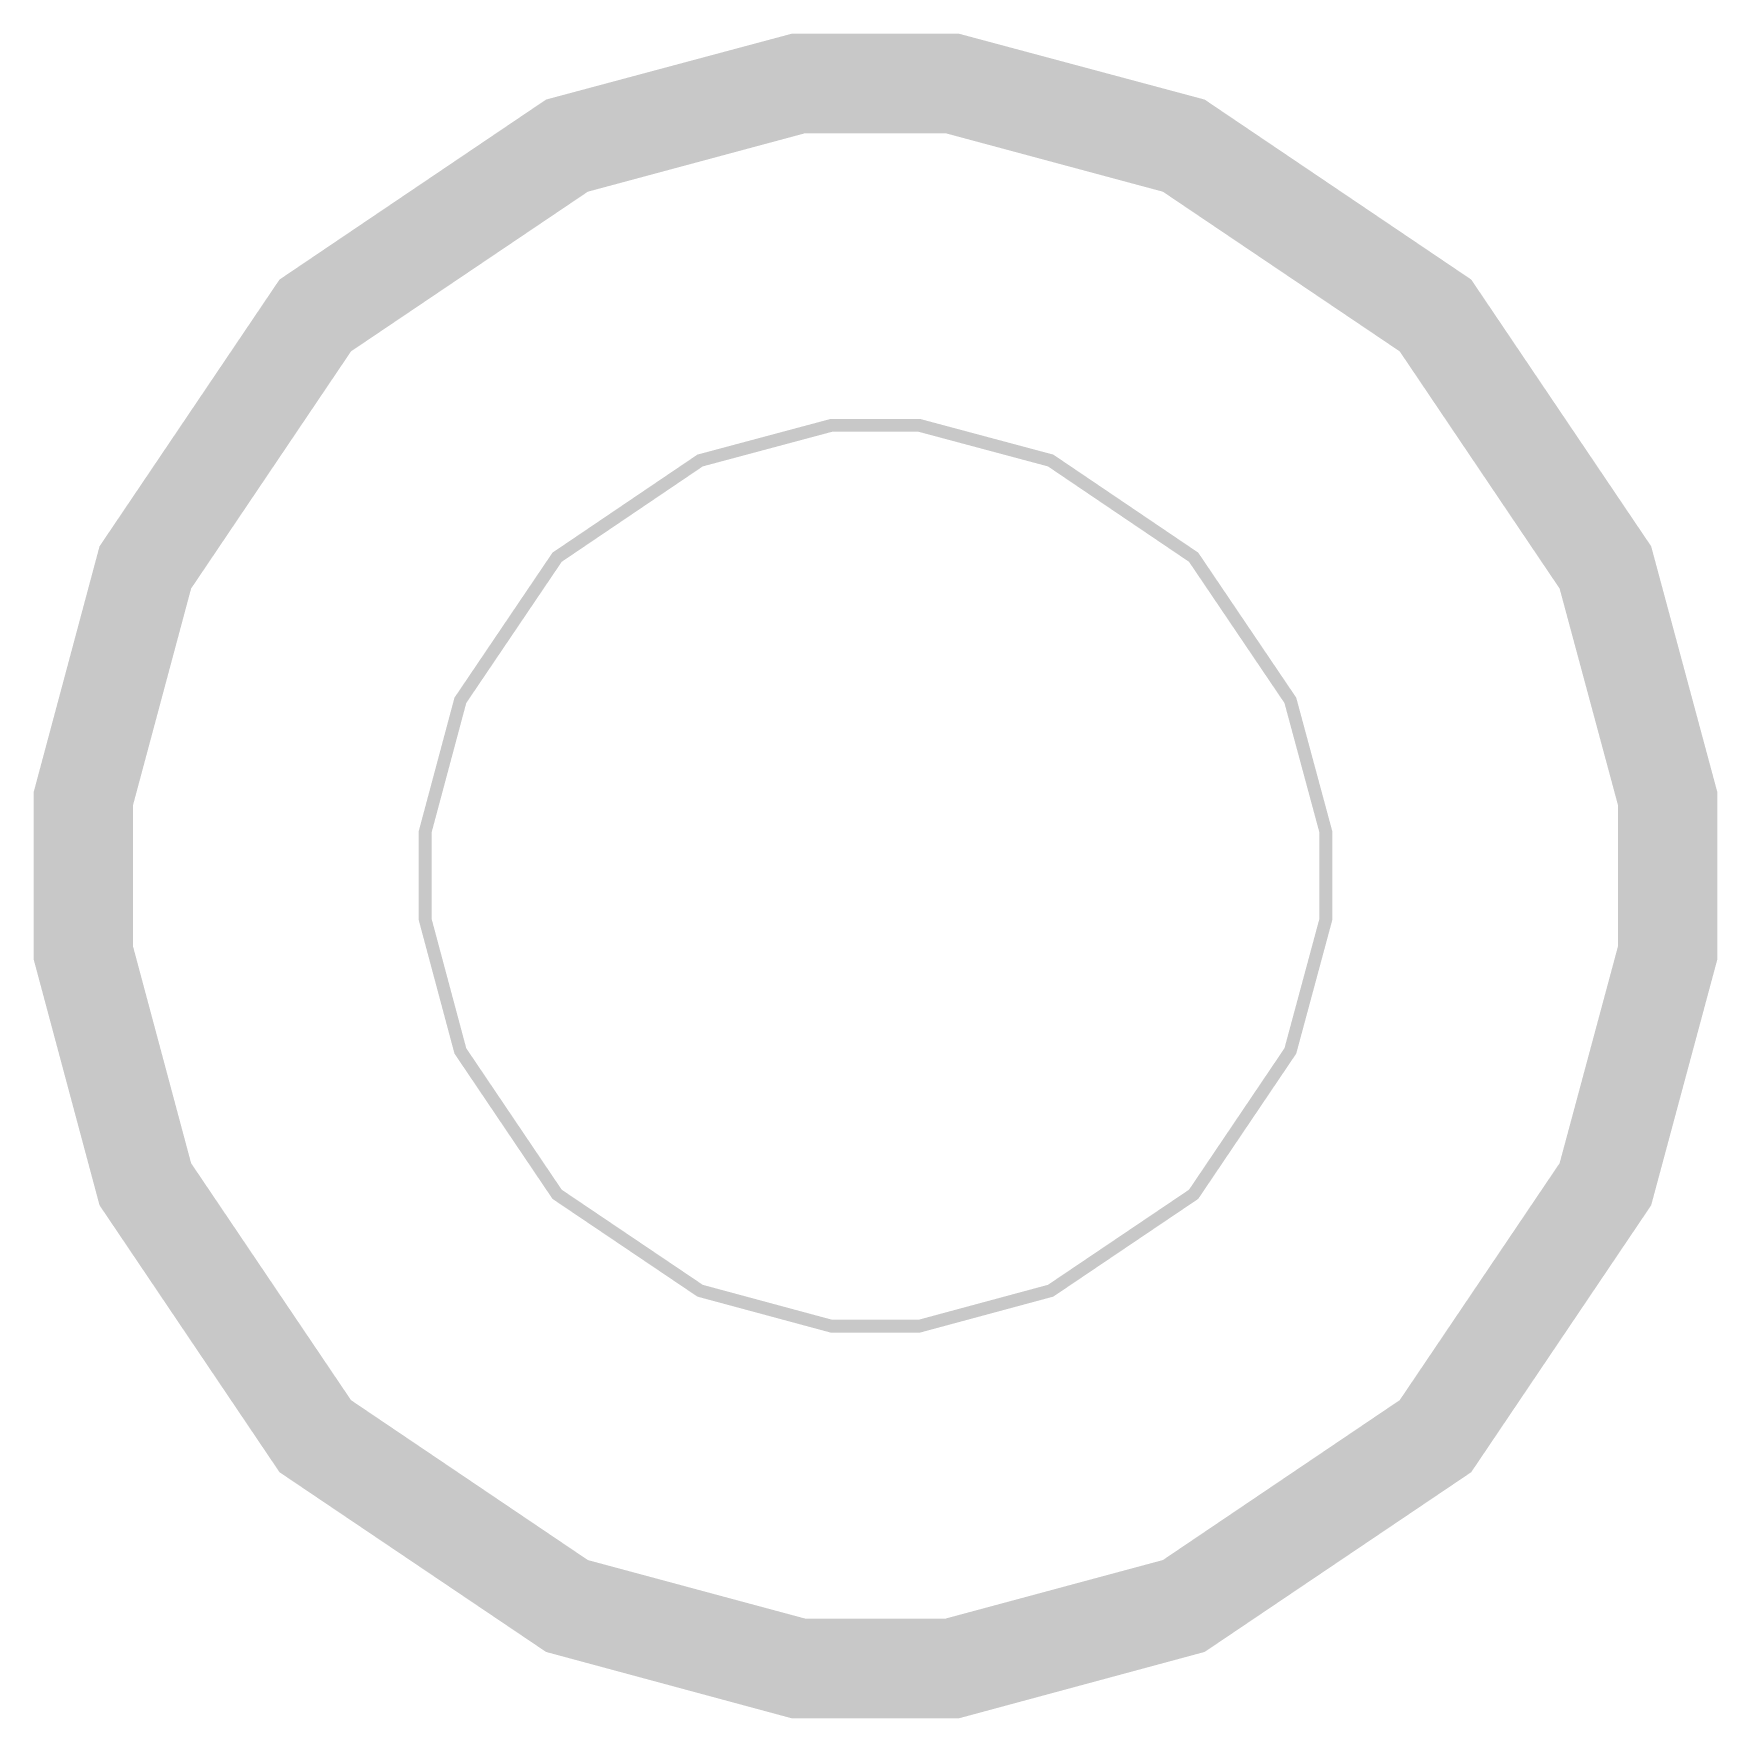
# Model space of a CAD drawing. Extents: x 0.7 to 27.4, y 1.6 to 10.2.
# Drawn here: x 4.878 to 5.2285, y 5.5212 to 5.8718 of the extents above; entities that cross this region are included whole.
import ezdxf

# ---------------------------------------------------------------- set-up
doc = ezdxf.new("R2010")
doc.units = 0
doc.header["$MEASUREMENT"] = 0

msp = doc.modelspace()

# ---------------------------------------------------------------- linework, layer by layer
at = {"color": 0}
for points, const_width in [([(5.05328, 5.86149), (5.03722, 5.86149), (4.98904, 5.84858), (4.93664, 5.81321), (4.90126, 5.76079), (4.88835, 5.71262), (4.88835, 5.69656), (4.88835, 5.68056), (4.90126, 5.63238), (4.93664, 5.57997), (4.98904, 5.5446), (5.03722, 5.53163), (5.05328, 5.53163), (5.06928, 5.53163), (5.11746, 5.5446), (5.16986, 5.57997), (5.20524, 5.63238), (5.21821, 5.68056), (5.21821, 5.69656), (5.21821, 5.71262), (5.20524, 5.76079), (5.16986, 5.81321), (5.11746, 5.84858), (5.06928, 5.86149), (5.05328, 5.86149)], 0.02067), ([(5.05328, 5.86149), (5.03722, 5.86149), (4.98904, 5.84858), (4.93664, 5.81321), (4.90126, 5.76079), (4.88835, 5.71262), (4.88835, 5.69656), (4.88835, 5.68056), (4.90126, 5.63238), (4.93664, 5.57997), (4.98904, 5.5446), (5.03722, 5.53163), (5.05328, 5.53163), (5.06928, 5.53163), (5.11746, 5.5446), (5.16986, 5.57997), (5.20524, 5.63238), (5.21821, 5.68056), (5.21821, 5.69656), (5.21821, 5.71262), (5.20524, 5.76079), (5.16986, 5.81321), (5.11746, 5.84858), (5.06928, 5.86149), (5.05328, 5.86149)], 0.02067), ([(5.05328, 5.86149), (5.03722, 5.86149), (4.98904, 5.84858), (4.93664, 5.81321), (4.90126, 5.76079), (4.88835, 5.71262), (4.88835, 5.69656), (4.88835, 5.68056), (4.90126, 5.63238), (4.93664, 5.57997), (4.98904, 5.5446), (5.03722, 5.53163), (5.05328, 5.53163), (5.06928, 5.53163), (5.11746, 5.5446), (5.16986, 5.57997), (5.20524, 5.63238), (5.21821, 5.68056), (5.21821, 5.69656), (5.21821, 5.71262), (5.20524, 5.76079), (5.16986, 5.81321), (5.11746, 5.84858), (5.06928, 5.86149), (5.05328, 5.86149)], 0.02067), ([(5.05328, 5.86149), (5.03722, 5.86149), (4.98904, 5.84858), (4.93664, 5.81321), (4.90126, 5.76079), (4.88835, 5.71262), (4.88835, 5.69656), (4.88835, 5.68056), (4.90126, 5.63238), (4.93664, 5.57997), (4.98904, 5.5446), (5.03722, 5.53163), (5.05328, 5.53163), (5.06928, 5.53163), (5.11746, 5.5446), (5.16986, 5.57997), (5.20524, 5.63238), (5.21821, 5.68056), (5.21821, 5.69656), (5.21821, 5.71262), (5.20524, 5.76079), (5.16986, 5.81321), (5.11746, 5.84858), (5.06928, 5.86149), (5.05328, 5.86149)], 0.02067), ([(5.05328, 5.86149), (5.03722, 5.86149), (4.98904, 5.84858), (4.93664, 5.81321), (4.90126, 5.76079), (4.88835, 5.71262), (4.88835, 5.69656), (4.88835, 5.68056), (4.90126, 5.63238), (4.93664, 5.57997), (4.98904, 5.5446), (5.03722, 5.53163), (5.05328, 5.53163), (5.06928, 5.53163), (5.11746, 5.5446), (5.16986, 5.57997), (5.20524, 5.63238), (5.21821, 5.68056), (5.21821, 5.69656), (5.21821, 5.71262), (5.20524, 5.76079), (5.16986, 5.81321), (5.11746, 5.84858), (5.06928, 5.86149), (5.05328, 5.86149)], 0.02067), ([(5.05328, 5.86149), (5.03722, 5.86149), (4.98904, 5.84853), (4.93664, 5.81321), (4.90126, 5.76074), (4.88835, 5.71257), (4.88835, 5.6965), (4.88835, 5.6805), (4.90126, 5.63238), (4.93664, 5.57992), (4.98904, 5.5446), (5.03722, 5.53157), (5.05328, 5.53157), (5.06928, 5.53157), (5.11746, 5.5446), (5.16986, 5.57992), (5.20524, 5.63238), (5.21821, 5.6805), (5.21821, 5.6965), (5.21821, 5.71257), (5.20524, 5.76074), (5.16986, 5.81321), (5.11746, 5.84853), (5.06928, 5.86149), (5.05328, 5.86149)], 0.02067), ([(5.05328, 5.86143), (5.03722, 5.86143), (4.98904, 5.84853), (4.93664, 5.81315), (4.90126, 5.76074), (4.88835, 5.71257), (4.88835, 5.6965), (4.88835, 5.6805), (4.90126, 5.63232), (4.93664, 5.57992), (4.98904, 5.54454), (5.03722, 5.53157), (5.05328, 5.53157), (5.06928, 5.53157), (5.11746, 5.54454), (5.16986, 5.57992), (5.20524, 5.63232), (5.21821, 5.6805), (5.21821, 5.6965), (5.21821, 5.71257), (5.20524, 5.76074), (5.16986, 5.81315), (5.11746, 5.84853), (5.06928, 5.86143), (5.05328, 5.86143)], 0.02067), ([(5.05328, 5.86143), (5.03722, 5.86143), (4.98904, 5.84853), (4.93664, 5.81315), (4.90126, 5.76074), (4.88835, 5.71257), (4.88835, 5.6965), (4.88835, 5.6805), (4.90126, 5.63232), (4.93664, 5.57992), (4.98904, 5.54454), (5.03722, 5.53157), (5.05328, 5.53157), (5.06928, 5.53157), (5.11746, 5.54454), (5.16986, 5.57992), (5.20524, 5.63232), (5.21821, 5.6805), (5.21821, 5.6965), (5.21821, 5.71257), (5.20524, 5.76074), (5.16986, 5.81315), (5.11746, 5.84853), (5.06928, 5.86143), (5.05328, 5.86143)], 0.02067), ([(5.05328, 5.86143), (5.03722, 5.86143), (4.98904, 5.84853), (4.93664, 5.81315), (4.90126, 5.76074), (4.88835, 5.71257), (4.88835, 5.6965), (4.88835, 5.6805), (4.90126, 5.63232), (4.93664, 5.57992), (4.98904, 5.54454), (5.03722, 5.53157), (5.05328, 5.53157), (5.06928, 5.53157), (5.11746, 5.54454), (5.16986, 5.57992), (5.20524, 5.63232), (5.21821, 5.6805), (5.21821, 5.6965), (5.21821, 5.71257), (5.20524, 5.76074), (5.16986, 5.81315), (5.11746, 5.84853), (5.06928, 5.86143), (5.05328, 5.86143)], 0.02067), ([(5.05328, 5.86143), (5.03722, 5.86143), (4.98904, 5.84853), (4.93664, 5.81315), (4.90126, 5.76074), (4.88835, 5.71257), (4.88835, 5.6965), (4.88835, 5.6805), (4.90126, 5.63232), (4.93664, 5.57992), (4.98904, 5.54454), (5.03722, 5.53157), (5.05328, 5.53157), (5.06928, 5.53157), (5.11746, 5.54454), (5.16986, 5.57992), (5.20524, 5.63232), (5.21821, 5.6805), (5.21821, 5.6965), (5.21821, 5.71257), (5.20524, 5.76074), (5.16986, 5.81315), (5.11746, 5.84853), (5.06928, 5.86143), (5.05328, 5.86143)], 0.02067), ([(5.05328, 5.86143), (5.03722, 5.86143), (4.98904, 5.84853), (4.93664, 5.81315), (4.90126, 5.76074), (4.88835, 5.71257), (4.88835, 5.6965), (4.88835, 5.6805), (4.90126, 5.63232), (4.93664, 5.57992), (4.98904, 5.54454), (5.03722, 5.53157), (5.05328, 5.53157), (5.06928, 5.53157), (5.11746, 5.54454), (5.16986, 5.57992), (5.20524, 5.63232), (5.21821, 5.6805), (5.21821, 5.6965), (5.21821, 5.71257), (5.20524, 5.76074), (5.16986, 5.81315), (5.11746, 5.84853), (5.06928, 5.86143), (5.05328, 5.86143)], 0.02067), ([(5.05328, 5.86143), (5.03722, 5.86143), (4.98904, 5.84853), (4.93664, 5.81315), (4.90126, 5.76074), (4.88835, 5.71257), (4.88835, 5.6965), (4.88835, 5.6805), (4.90126, 5.63232), (4.93664, 5.57992), (4.98904, 5.54454), (5.03722, 5.53157), (5.05328, 5.53157), (5.06928, 5.53157), (5.11746, 5.54454), (5.16986, 5.57992), (5.20524, 5.63232), (5.21821, 5.6805), (5.21821, 5.6965), (5.21821, 5.71257), (5.20524, 5.76074), (5.16986, 5.81315), (5.11746, 5.84853), (5.06928, 5.86143), (5.05328, 5.86143)], 0.02067), ([(5.05328, 5.86143), (5.03722, 5.86143), (4.98904, 5.84853), (4.93664, 5.81315), (4.90126, 5.76074), (4.88835, 5.71257), (4.88835, 5.6965), (4.88835, 5.6805), (4.90126, 5.63232), (4.93664, 5.57992), (4.98904, 5.54454), (5.03722, 5.53157), (5.05328, 5.53157), (5.06928, 5.53157), (5.11746, 5.54454), (5.16986, 5.57992), (5.20524, 5.63232), (5.21821, 5.6805), (5.21821, 5.6965), (5.21821, 5.71257), (5.20524, 5.76074), (5.16986, 5.81315), (5.11746, 5.84853), (5.06928, 5.86143), (5.05328, 5.86143)], 0.02067), ([(5.05328, 5.86143), (5.03722, 5.86143), (4.98904, 5.84853), (4.93664, 5.81315), (4.90126, 5.76074), (4.88835, 5.71257), (4.88835, 5.6965), (4.88835, 5.6805), (4.90126, 5.63232), (4.93664, 5.57992), (4.98904, 5.54454), (5.03722, 5.53157), (5.05328, 5.53157), (5.06928, 5.53157), (5.11746, 5.54454), (5.16986, 5.57992), (5.20524, 5.63232), (5.21821, 5.6805), (5.21821, 5.6965), (5.21821, 5.71257), (5.20524, 5.76074), (5.16986, 5.81315), (5.11746, 5.84853), (5.06928, 5.86143), (5.05328, 5.86143)], 0.02067), ([(5.05328, 5.86143), (5.03722, 5.86143), (4.98904, 5.84853), (4.93664, 5.81315), (4.90126, 5.76074), (4.88835, 5.71257), (4.88835, 5.6965), (4.88835, 5.6805), (4.90126, 5.63232), (4.93664, 5.57992), (4.98904, 5.54454), (5.03722, 5.53157), (5.05328, 5.53157), (5.06928, 5.53157), (5.11746, 5.54454), (5.16986, 5.57992), (5.20524, 5.63232), (5.21821, 5.6805), (5.21821, 5.6965), (5.21821, 5.71257), (5.20524, 5.76074), (5.16986, 5.81315), (5.11746, 5.84853), (5.06928, 5.86143), (5.05328, 5.86143)], 0.02067), ([(5.05328, 5.86143), (5.03722, 5.86143), (4.98904, 5.84853), (4.93664, 5.81315), (4.90126, 5.76074), (4.88835, 5.71257), (4.88835, 5.6965), (4.88835, 5.6805), (4.90126, 5.63232), (4.93664, 5.57992), (4.98904, 5.54454), (5.03722, 5.53157), (5.05328, 5.53157), (5.06928, 5.53157), (5.11746, 5.54454), (5.16986, 5.57992), (5.20524, 5.63232), (5.21821, 5.6805), (5.21821, 5.6965), (5.21821, 5.71257), (5.20524, 5.76074), (5.16986, 5.81315), (5.11746, 5.84853), (5.06928, 5.86143), (5.05328, 5.86143)], 0.02067), ([(5.05328, 5.86143), (5.03722, 5.86143), (4.98904, 5.84853), (4.93664, 5.81315), (4.90126, 5.76074), (4.88835, 5.71257), (4.88835, 5.6965), (4.88835, 5.6805), (4.90126, 5.63232), (4.93664, 5.57992), (4.98904, 5.54454), (5.03722, 5.53157), (5.05328, 5.53157), (5.06928, 5.53157), (5.11746, 5.54454), (5.16986, 5.57992), (5.20524, 5.63232), (5.21821, 5.6805), (5.21821, 5.6965), (5.21821, 5.71257), (5.20524, 5.76074), (5.16986, 5.81315), (5.11746, 5.84853), (5.06928, 5.86143), (5.05328, 5.86143)], 0.02067), ([(5.05328, 5.86143), (5.03722, 5.86143), (4.98904, 5.84853), (4.93664, 5.81315), (4.90126, 5.76074), (4.88835, 5.71257), (4.88835, 5.6965), (4.88835, 5.6805), (4.90126, 5.63232), (4.93664, 5.57992), (4.98904, 5.54454), (5.03722, 5.53157), (5.05328, 5.53157), (5.06928, 5.53157), (5.11746, 5.54454), (5.16986, 5.57992), (5.20524, 5.63232), (5.21821, 5.6805), (5.21821, 5.6965), (5.21821, 5.71257), (5.20524, 5.76074), (5.16986, 5.81315), (5.11746, 5.84853), (5.06928, 5.86143), (5.05328, 5.86143)], 0.02067), ([(5.05328, 5.86143), (5.03722, 5.86143), (4.98904, 5.84853), (4.93664, 5.81315), (4.90126, 5.76074), (4.88835, 5.71257), (4.88835, 5.6965), (4.88835, 5.6805), (4.90126, 5.63232), (4.93664, 5.57992), (4.98904, 5.54454), (5.03722, 5.53157), (5.05328, 5.53157), (5.06928, 5.53157), (5.11746, 5.54454), (5.16986, 5.57992), (5.20524, 5.63232), (5.21821, 5.6805), (5.21821, 5.6965), (5.21821, 5.71257), (5.20524, 5.76074), (5.16986, 5.81315), (5.11746, 5.84853), (5.06928, 5.86143), (5.05328, 5.86143)], 0.02067), ([(5.05328, 5.86143), (5.03722, 5.86143), (4.98904, 5.84853), (4.93664, 5.81315), (4.90126, 5.76074), (4.88835, 5.71257), (4.88835, 5.6965), (4.88835, 5.6805), (4.90126, 5.63232), (4.93664, 5.57992), (4.98904, 5.54454), (5.03722, 5.53157), (5.05328, 5.53157), (5.06928, 5.53157), (5.11746, 5.54454), (5.16986, 5.57992), (5.20524, 5.63232), (5.21821, 5.6805), (5.21821, 5.6965), (5.21821, 5.71257), (5.20524, 5.76074), (5.16986, 5.81315), (5.11746, 5.84853), (5.06928, 5.86143), (5.05328, 5.86143)], 0.02067), ([(5.05328, 5.86143), (5.03722, 5.86143), (4.98904, 5.84847), (4.93664, 5.81315), (4.90126, 5.76069), (4.88835, 5.71257), (4.88835, 5.6965), (4.88835, 5.6805), (4.90126, 5.63232), (4.93664, 5.57986), (4.98904, 5.54454), (5.03722, 5.53153), (5.05328, 5.53153), (5.06928, 5.53153), (5.11746, 5.54454), (5.16986, 5.57986), (5.20524, 5.63232), (5.21821, 5.6805), (5.21821, 5.6965), (5.21821, 5.71257), (5.20524, 5.76069), (5.16986, 5.81315), (5.11746, 5.84847), (5.06928, 5.86143), (5.05328, 5.86143)], 0.02067), ([(5.05328, 5.86149), (5.05328, 5.86143), (5.05328, 5.86149)], 0.02067), ([(5.05328, 5.79031), (5.04411, 5.79031), (5.01676, 5.78299), (4.98699, 5.76286), (4.96685, 5.73307), (4.95953, 5.70574), (4.95953, 5.69656), (4.95953, 5.68744), (4.96685, 5.6601), (4.98699, 5.63026), (5.01676, 5.61019), (5.04411, 5.60281), (5.05328, 5.60281), (5.06239, 5.60281), (5.08974, 5.61019), (5.11951, 5.63026), (5.13965, 5.6601), (5.14703, 5.68744), (5.14703, 5.69656), (5.14703, 5.70574), (5.13965, 5.73307), (5.11951, 5.76286), (5.08974, 5.78299), (5.06239, 5.79031), (5.05328, 5.79031)], 0.00266), ([(5.05328, 5.79031), (5.04411, 5.79031), (5.01676, 5.78299), (4.98699, 5.76286), (4.96685, 5.73307), (4.95953, 5.70574), (4.95953, 5.69656), (4.95953, 5.68744), (4.96685, 5.6601), (4.98699, 5.63026), (5.01676, 5.61019), (5.04411, 5.60281), (5.05328, 5.60281), (5.06239, 5.60281), (5.08974, 5.61019), (5.11951, 5.63026), (5.13965, 5.6601), (5.14703, 5.68744), (5.14703, 5.69656), (5.14703, 5.70574), (5.13965, 5.73307), (5.11951, 5.76286), (5.08974, 5.78299), (5.06239, 5.79031), (5.05328, 5.79031)], 0.00266), ([(5.05328, 5.79031), (5.04411, 5.79031), (5.01676, 5.78299), (4.98699, 5.76286), (4.96685, 5.73307), (4.95953, 5.70574), (4.95953, 5.69656), (4.95953, 5.68744), (4.96685, 5.6601), (4.98699, 5.63026), (5.01676, 5.61019), (5.04411, 5.60281), (5.05328, 5.60281), (5.06239, 5.60281), (5.08974, 5.61019), (5.11951, 5.63026), (5.13965, 5.6601), (5.14703, 5.68744), (5.14703, 5.69656), (5.14703, 5.70574), (5.13965, 5.73307), (5.11951, 5.76286), (5.08974, 5.78299), (5.06239, 5.79031), (5.05328, 5.79031)], 0.00266), ([(5.05328, 5.79031), (5.04411, 5.79031), (5.01676, 5.78299), (4.98699, 5.76286), (4.96685, 5.73307), (4.95953, 5.70574), (4.95953, 5.69656), (4.95953, 5.68744), (4.96685, 5.6601), (4.98699, 5.63026), (5.01676, 5.61019), (5.04411, 5.60281), (5.05328, 5.60281), (5.06239, 5.60281), (5.08974, 5.61019), (5.11951, 5.63026), (5.13965, 5.6601), (5.14703, 5.68744), (5.14703, 5.69656), (5.14703, 5.70574), (5.13965, 5.73307), (5.11951, 5.76286), (5.08974, 5.78299), (5.06239, 5.79031), (5.05328, 5.79031)], 0.00266), ([(5.05328, 5.79031), (5.04411, 5.79031), (5.01676, 5.78299), (4.98699, 5.76286), (4.96685, 5.73307), (4.95953, 5.70574), (4.95953, 5.69656), (4.95953, 5.68744), (4.96685, 5.6601), (4.98699, 5.63026), (5.01676, 5.61019), (5.04411, 5.60281), (5.05328, 5.60281), (5.06239, 5.60281), (5.08974, 5.61019), (5.11951, 5.63026), (5.13965, 5.6601), (5.14703, 5.68744), (5.14703, 5.69656), (5.14703, 5.70574), (5.13965, 5.73307), (5.11951, 5.76286), (5.08974, 5.78299), (5.06239, 5.79031), (5.05328, 5.79031)], 0.00266), ([(5.05328, 5.79031), (5.04411, 5.79031), (5.01676, 5.78299), (4.98699, 5.76286), (4.96685, 5.73307), (4.95953, 5.70574), (4.95953, 5.69656), (4.95953, 5.68744), (4.96685, 5.6601), (4.98699, 5.63026), (5.01676, 5.61019), (5.04411, 5.60281), (5.05328, 5.60281), (5.06239, 5.60281), (5.08974, 5.61019), (5.11951, 5.63026), (5.13965, 5.6601), (5.14703, 5.68744), (5.14703, 5.69656), (5.14703, 5.70574), (5.13965, 5.73307), (5.11951, 5.76286), (5.08974, 5.78299), (5.06239, 5.79031), (5.05328, 5.79031)], 0.00266), ([(5.05328, 5.79031), (5.04411, 5.79031), (5.01676, 5.78299), (4.98699, 5.76286), (4.96685, 5.73307), (4.95953, 5.70574), (4.95953, 5.69656), (4.95953, 5.68744), (4.96685, 5.6601), (4.98699, 5.63026), (5.01676, 5.61019), (5.04411, 5.60281), (5.05328, 5.60281), (5.06239, 5.60281), (5.08974, 5.61019), (5.11951, 5.63026), (5.13965, 5.6601), (5.14703, 5.68744), (5.14703, 5.69656), (5.14703, 5.70574), (5.13965, 5.73307), (5.11951, 5.76286), (5.08974, 5.78299), (5.06239, 5.79031), (5.05328, 5.79031)], 0.00266), ([(5.05328, 5.79031), (5.04411, 5.79031), (5.01676, 5.78299), (4.98699, 5.76286), (4.96685, 5.73307), (4.95953, 5.70574), (4.95953, 5.69656), (4.95953, 5.68744), (4.96685, 5.6601), (4.98699, 5.63026), (5.01676, 5.61019), (5.04411, 5.60281), (5.05328, 5.60281), (5.06239, 5.60281), (5.08974, 5.61019), (5.11951, 5.63026), (5.13965, 5.6601), (5.14703, 5.68744), (5.14703, 5.69656), (5.14703, 5.70574), (5.13965, 5.73307), (5.11951, 5.76286), (5.08974, 5.78299), (5.06239, 5.79031), (5.05328, 5.79031)], 0.00266), ([(5.05328, 5.79031), (5.04411, 5.79031), (5.01676, 5.78299), (4.98699, 5.76286), (4.96685, 5.73307), (4.95953, 5.70574), (4.95953, 5.69656), (4.95953, 5.68744), (4.96685, 5.6601), (4.98699, 5.63026), (5.01676, 5.61019), (5.04411, 5.60281), (5.05328, 5.60281), (5.06239, 5.60281), (5.08974, 5.61019), (5.11951, 5.63026), (5.13965, 5.6601), (5.14703, 5.68744), (5.14703, 5.69656), (5.14703, 5.70574), (5.13965, 5.73307), (5.11951, 5.76286), (5.08974, 5.78299), (5.06239, 5.79031), (5.05328, 5.79031)], 0.00266), ([(5.05328, 5.79031), (5.04411, 5.79031), (5.01676, 5.78299), (4.98699, 5.76286), (4.96685, 5.73307), (4.95953, 5.70574), (4.95953, 5.69656), (4.95953, 5.68744), (4.96685, 5.6601), (4.98699, 5.63026), (5.01676, 5.61019), (5.04411, 5.60281), (5.05328, 5.60281), (5.06239, 5.60281), (5.08974, 5.61019), (5.11951, 5.63026), (5.13965, 5.6601), (5.14703, 5.68744), (5.14703, 5.69656), (5.14703, 5.70574), (5.13965, 5.73307), (5.11951, 5.76286), (5.08974, 5.78299), (5.06239, 5.79031), (5.05328, 5.79031)], 0.00266), ([(5.05328, 5.79031), (5.04411, 5.79031), (5.01676, 5.78299), (4.98699, 5.76286), (4.96685, 5.73307), (4.95953, 5.70574), (4.95953, 5.69656), (4.95953, 5.68744), (4.96685, 5.6601), (4.98699, 5.63026), (5.01676, 5.61019), (5.04411, 5.60281), (5.05328, 5.60281), (5.06239, 5.60281), (5.08974, 5.61019), (5.11951, 5.63026), (5.13965, 5.6601), (5.14703, 5.68744), (5.14703, 5.69656), (5.14703, 5.70574), (5.13965, 5.73307), (5.11951, 5.76286), (5.08974, 5.78299), (5.06239, 5.79031), (5.05328, 5.79031)], 0.00266), ([(5.05328, 5.79031), (5.04411, 5.79031), (5.01676, 5.78299), (4.98699, 5.76286), (4.96685, 5.73307), (4.95953, 5.70574), (4.95953, 5.69656), (4.95953, 5.68744), (4.96685, 5.6601), (4.98699, 5.63026), (5.01676, 5.61019), (5.04411, 5.60281), (5.05328, 5.60281), (5.06239, 5.60281), (5.08974, 5.61019), (5.11951, 5.63026), (5.13965, 5.6601), (5.14703, 5.68744), (5.14703, 5.69656), (5.14703, 5.70574), (5.13965, 5.73307), (5.11951, 5.76286), (5.08974, 5.78299), (5.06239, 5.79031), (5.05328, 5.79031)], 0.00266), ([(5.05328, 5.79031), (5.04411, 5.79031), (5.01676, 5.78299), (4.98699, 5.76286), (4.96685, 5.73307), (4.95953, 5.70574), (4.95953, 5.69656), (4.95953, 5.68744), (4.96685, 5.6601), (4.98699, 5.63026), (5.01676, 5.61019), (5.04411, 5.60281), (5.05328, 5.60281), (5.06239, 5.60281), (5.08974, 5.61019), (5.11951, 5.63026), (5.13965, 5.6601), (5.14703, 5.68744), (5.14703, 5.69656), (5.14703, 5.70574), (5.13965, 5.73307), (5.11951, 5.76286), (5.08974, 5.78299), (5.06239, 5.79031), (5.05328, 5.79031)], 0.00266), ([(5.05328, 5.79031), (5.04411, 5.79031), (5.01676, 5.78299), (4.98699, 5.76286), (4.96685, 5.73307), (4.95953, 5.70574), (4.95953, 5.69656), (4.95953, 5.68744), (4.96685, 5.6601), (4.98699, 5.63026), (5.01676, 5.61019), (5.04411, 5.60281), (5.05328, 5.60281), (5.06239, 5.60281), (5.08974, 5.61019), (5.11951, 5.63026), (5.13965, 5.6601), (5.14703, 5.68744), (5.14703, 5.69656), (5.14703, 5.70574), (5.13965, 5.73307), (5.11951, 5.76286), (5.08974, 5.78299), (5.06239, 5.79031), (5.05328, 5.79031)], 0.00266), ([(5.05328, 5.79031), (5.04411, 5.79031), (5.01676, 5.78299), (4.98699, 5.76286), (4.96685, 5.73307), (4.95953, 5.70574), (4.95953, 5.69656), (4.95953, 5.68744), (4.96685, 5.6601), (4.98699, 5.63026), (5.01676, 5.61019), (5.04411, 5.60281), (5.05328, 5.60281), (5.06239, 5.60281), (5.08974, 5.61019), (5.11951, 5.63026), (5.13965, 5.6601), (5.14703, 5.68744), (5.14703, 5.69656), (5.14703, 5.70574), (5.13965, 5.73307), (5.11951, 5.76286), (5.08974, 5.78299), (5.06239, 5.79031), (5.05328, 5.79031)], 0.00266), ([(5.05328, 5.79031), (5.04411, 5.79031), (5.01676, 5.78299), (4.98699, 5.76286), (4.96685, 5.73307), (4.95953, 5.70574), (4.95953, 5.69656), (4.95953, 5.68744), (4.96685, 5.6601), (4.98699, 5.63026), (5.01676, 5.61019), (5.04411, 5.60281), (5.05328, 5.60281), (5.06239, 5.60281), (5.08974, 5.61019), (5.11951, 5.63026), (5.13965, 5.6601), (5.14703, 5.68744), (5.14703, 5.69656), (5.14703, 5.70574), (5.13965, 5.73307), (5.11951, 5.76286), (5.08974, 5.78299), (5.06239, 5.79031), (5.05328, 5.79031)], 0.00266), ([(5.05328, 5.79031), (5.04411, 5.79031), (5.01676, 5.78299), (4.98699, 5.76286), (4.96685, 5.73307), (4.95953, 5.70574), (4.95953, 5.69656), (4.95953, 5.68744), (4.96685, 5.6601), (4.98699, 5.63026), (5.01676, 5.61019), (5.04411, 5.60281), (5.05328, 5.60281), (5.06239, 5.60281), (5.08974, 5.61019), (5.11951, 5.63026), (5.13965, 5.6601), (5.14703, 5.68744), (5.14703, 5.69656), (5.14703, 5.70574), (5.13965, 5.73307), (5.11951, 5.76286), (5.08974, 5.78299), (5.06239, 5.79031), (5.05328, 5.79031)], 0.00266), ([(5.05328, 5.79031), (5.04411, 5.79031), (5.01676, 5.78299), (4.98699, 5.76286), (4.96685, 5.73307), (4.95953, 5.70574), (4.95953, 5.69656), (4.95953, 5.68744), (4.96685, 5.6601), (4.98699, 5.63026), (5.01676, 5.61019), (5.04411, 5.60281), (5.05328, 5.60281), (5.06239, 5.60281), (5.08974, 5.61019), (5.11951, 5.63026), (5.13965, 5.6601), (5.14703, 5.68744), (5.14703, 5.69656), (5.14703, 5.70574), (5.13965, 5.73307), (5.11951, 5.76286), (5.08974, 5.78299), (5.06239, 5.79031), (5.05328, 5.79031)], 0.00266), ([(5.05328, 5.79031), (5.04411, 5.79031), (5.01676, 5.78299), (4.98699, 5.76286), (4.96685, 5.73307), (4.95953, 5.70574), (4.95953, 5.69656), (4.95953, 5.68744), (4.96685, 5.6601), (4.98699, 5.63026), (5.01676, 5.61019), (5.04411, 5.60281), (5.05328, 5.60281), (5.06239, 5.60281), (5.08974, 5.61019), (5.11951, 5.63026), (5.13965, 5.6601), (5.14703, 5.68744), (5.14703, 5.69656), (5.14703, 5.70574), (5.13965, 5.73307), (5.11951, 5.76286), (5.08974, 5.78299), (5.06239, 5.79031), (5.05328, 5.79031)], 0.00266), ([(5.05328, 5.79031), (5.04411, 5.79031), (5.01676, 5.78299), (4.98699, 5.76286), (4.96685, 5.73307), (4.95953, 5.70574), (4.95953, 5.69656), (4.95953, 5.68744), (4.96685, 5.6601), (4.98699, 5.63026), (5.01676, 5.61019), (5.04411, 5.60281), (5.05328, 5.60281), (5.06239, 5.60281), (5.08974, 5.61019), (5.11951, 5.63026), (5.13965, 5.6601), (5.14703, 5.68744), (5.14703, 5.69656), (5.14703, 5.70574), (5.13965, 5.73307), (5.11951, 5.76286), (5.08974, 5.78299), (5.06239, 5.79031), (5.05328, 5.79031)], 0.00266), ([(5.05328, 5.79031), (5.04411, 5.79031), (5.01676, 5.78299), (4.98699, 5.76286), (4.96685, 5.73307), (4.95953, 5.70574), (4.95953, 5.69656), (4.95953, 5.68744), (4.96685, 5.6601), (4.98699, 5.63026), (5.01676, 5.61019), (5.04411, 5.60281), (5.05328, 5.60281), (5.06239, 5.60281), (5.08974, 5.61019), (5.11951, 5.63026), (5.13965, 5.6601), (5.14703, 5.68744), (5.14703, 5.69656), (5.14703, 5.70574), (5.13965, 5.73307), (5.11951, 5.76286), (5.08974, 5.78299), (5.06239, 5.79031), (5.05328, 5.79031)], 0.00266)]:
    msp.add_lwpolyline(points, close=True, dxfattribs=dict(at, const_width=const_width))
at = {"color": 0, "const_width": 0.02067}
for points in [[(5.05328, 5.86149), (5.05328, 5.86143)], [(4.88835, 5.69656), (4.88835, 5.69646)], [(5.21821, 5.69656), (5.21821, 5.69646)], [(5.05328, 5.53163), (5.05328, 5.53153)]]:
    msp.add_lwpolyline(points, dxfattribs=at)

doc.saveas('drawing.dxf')
